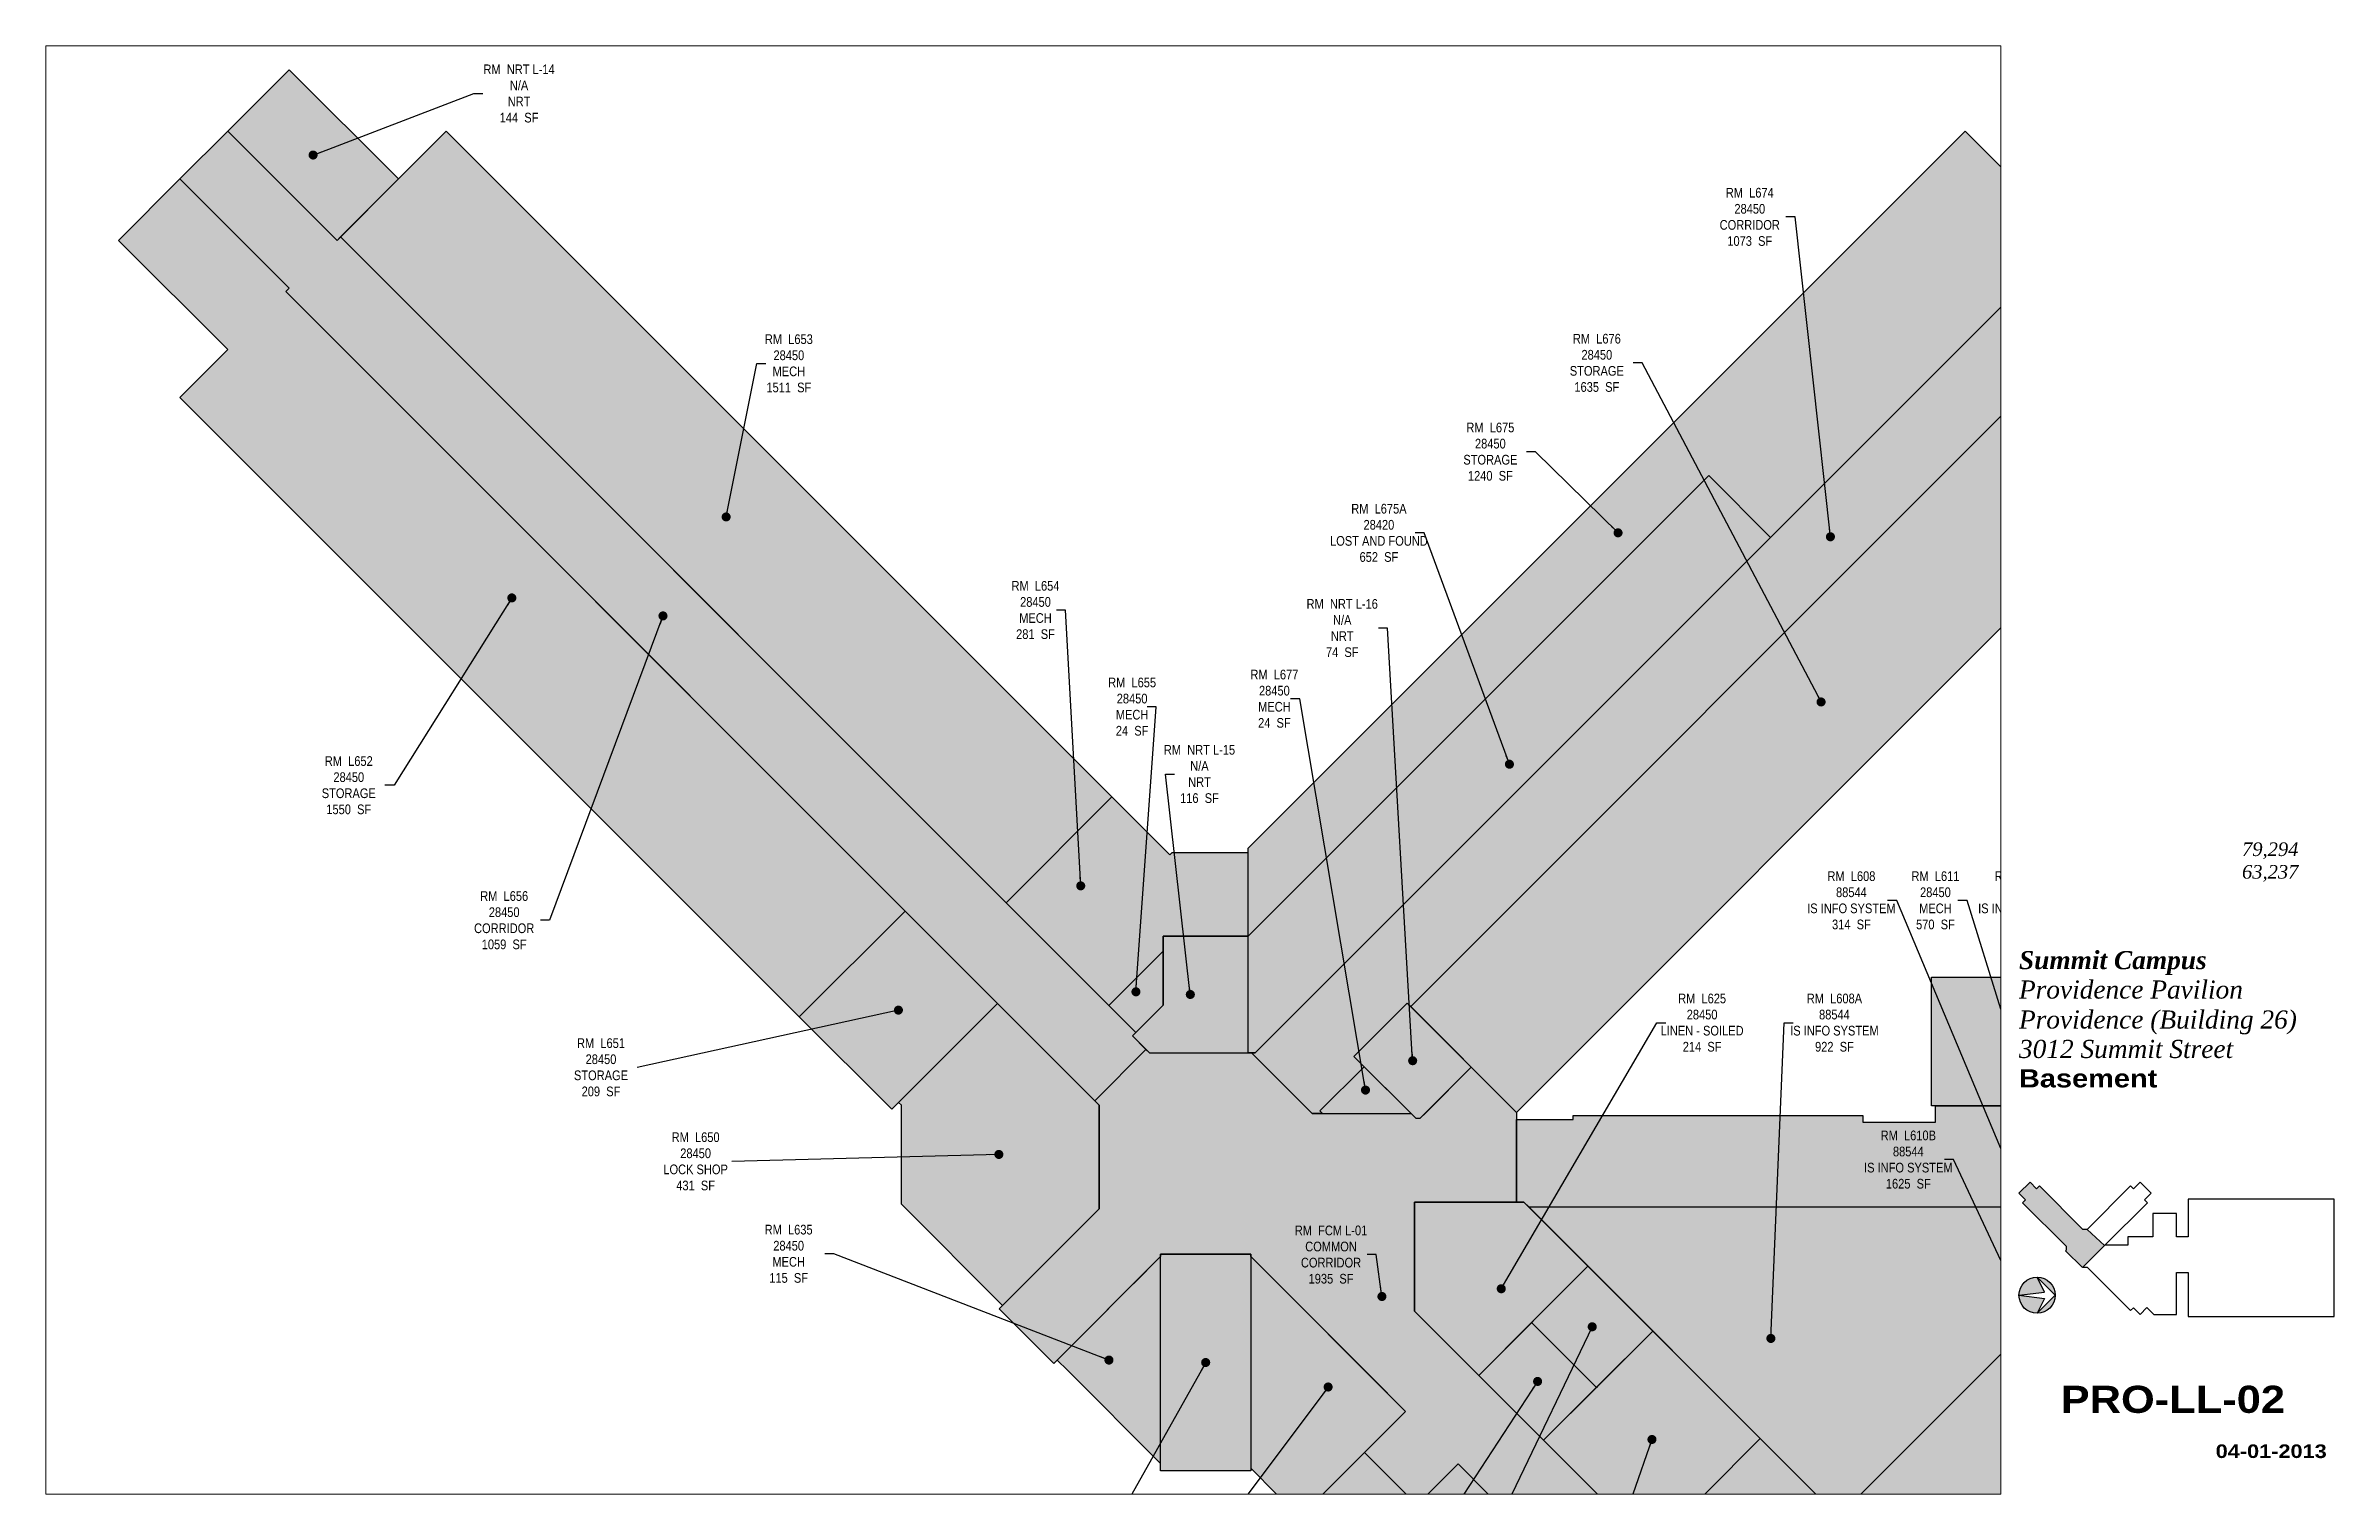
# Paper-space layout '02' of a CAD drawing. Header units: inches. Extents: x 0.9 to 16.7, y 0.5 to 10.5.
# The model-space entities are those that its viewports show. They can reach past a viewport. Long polylines and large blocks are cut down to what shows.
import ezdxf
from ezdxf.enums import TextEntityAlignment as Align

# ---------------------------------------------------------------- set-up
doc = ezdxf.new("R2010")
doc.units = ezdxf.units.IN
doc.header["$LTSCALE"] = 0.25
doc.header["$MEASUREMENT"] = 0
doc.layers.get('Defpoints').update_dxf_attribs({"color": 31})
for name, color, linetype in [('0-LABEL', 3, 'Continuous'), ('1-NRT', 200, 'Continuous'), ('1-NRT-PTN', 253, 'Continuous'), ('3-FCM', 190, 'Continuous'), ('3-FCM-PTN', 9, 'Continuous'), ('4-OCC', 6, 'Continuous'), ('4-OCC-PTN', 95, 'Continuous'), ('T-5', 5, 'Continuous'), ('T-8', 8, 'Continuous')]:
    doc.layers.add(name, color=color, linetype=linetype)
doc.styles.add('ArialB', font='')
doc.styles.add('ArialN', font='ARIALN.TTF')
doc.styles.add('TimesI', font='timesi.ttf')
doc.styles.add('TimesIB', font='timesbi.ttf')
doc.styles.get('ArialB').set_extended_font_data('Arial Black')
doc.dimstyles.new('AB-120', dxfattribs={"dimscale": 120, "dimtxt": 0.125, "dimasz": 0.09375, "dimexe": 0.0625, "dimexo": 0.125, "dimgap": 0.375, "dimtad": 0, "dimtih": 1, "dimtoh": 1, "dimdec": 4, "dimrnd": 0.0625, "dimzin": 0, "dimdsep": 46, "dimlunit": 4, "dimtxsty": 'ArialN', "dimblk": 'ARCHTICK', "dimcen": 0.09375, "dimclrd": 256, "dimclre": 256, "dimclrt": 256, "dimadec": 0, "dimazin": 0, "dimtfac": 1, "dimtdec": 4, "dimtofl": 0, "dimtmove": 2, "dimatfit": 3, "dimldrblk": 'DOT', "dimfxl": 0, "dimfrac": 2, "dimtolj": 1, "dimtzin": 0, "dimlwd": -1, "dimlwe": -1, "dimarcsym": 0})

# ---------------------------------------------------------------- blocks, each defined once
blk = doc.blocks.new('L outline')
at = {"layer": 'T-8'}
blk.add_lwpolyline([(14.63886753236784, 2.654044692726432), (14.5625, 2.577677160358592), (14.60775483399576, 2.532422326362835), (14.58795584412261, 2.512623336489692), (14.88849999999869, 2.212079180613616), (14.88849999999869, 2.183884087672613), (14.88494069221977, 2.180324779893693), (15.00090620433389, 2.064359267779565), (15.00456305858337, 2.068016122029043), (15.03256305858326, 2.068016122029043), (15.33320476092989, 1.76737441968241), (15.35300375080303, 1.787173409555553), (15.39825858479879, 1.741918575559797), (15.44634184591929, 1.790001836680287), (15.49442510703978, 1.741918575559798), (15.65106866213637, 1.741918575559798), (15.65106866213637, 2.030131056867752), (15.73040620433096, 2.030131056867752), (15.73040620433096, 1.728123625343438), (16.7394062043269, 1.728123625343436), (16.7394062043269, 2.537123625340181), (15.73040620433096, 2.537123625340183), (15.73040199546939, 2.277797723533421), (15.65106866213637, 2.277797723533422), (15.65106866213637, 2.437797723532777), (15.48606866213704, 2.437797723532777), (15.48606866213704, 2.27781258658448), (15.31387171644723, 2.27781258658448), (15.31387171644723, 2.219131056866992), (15.15567799342132, 2.219131056866992), (15.44917027304402, 2.512623336489689), (15.42937128317087, 2.532422326362833), (15.47462611716663, 2.57767716035859), (15.39825858479879, 2.654044692726429), (15.35300375080304, 2.608789858730673), (15.33320476092989, 2.628588848603817), (15.03256305858326, 2.327947146257185), (15.00456305858337, 2.327947146257185), (14.70392135623674, 2.628588848603818), (14.6841223663636, 2.608789858730674), (14.63886753236784, 2.654044692726432)], close=True, dxfattribs=at)
blk = doc.blocks.new('AB-TB-text')
for tag, style, p in [('GROSS', 'TimesI', (1.9296875, 4.40625)), ('USEABLE', 'TimesI', (1.9296875, 4.25)), ('DATE', 'ArialB', (2.125, 0.25))]:
    blk.add_attdef(tag, text='', height=0.09375, dxfattribs=dict(style=style)).set_placement(p, align=Align.RIGHT)
for tag, style, p in [('CAMPUS', 'TimesIB', (0, 3.75)), ('PAVILION', 'TimesI', (0, 3.546875)), ('BUILDING', 'TimesI', (0, 3.33984375)), ('STREET', 'TimesI', (0, 3.13671875)), ('FLOOR', 'ArialB', (0, 2.93359375))]:
    blk.add_attdef(tag, text='', height=0.125, dxfattribs=dict(style=style)).set_placement(p, align=Align.TOP_LEFT)
at = {"style": 'ArialB'}
blk.add_attdef('DWG#', text='', height=0.1875, dxfattribs=at).set_placement((1.0625, 0.7490448020743727), align=Align.TOP_CENTER)
blk = doc.blocks.new('n-arrow')
h = blk.add_hatch(color=256)
h.paths.add_polyline_path([(0, 0.125), (0.125, 0, 0.4142135623730951)])
h.paths.add_polyline_path([(0, 0.125, 0.4142135623730951), (-0.125, 0), (0.05147058823529171, 0.02205882352941169)])
h = blk.add_hatch(color=256)
h.paths.add_polyline_path([(0.05147058823529527, -0.02205882352941169), (-0.125, 0, 0.4142135623730951), (0, -0.125)])
h.paths.add_polyline_path([(0.125, 0), (0, -0.125, 0.4142135623730951)])
for p, q in [((-0.125, 0), (0.05147058823529171, 0.02205882352941169)), ((-0.125, 0), (0.05147058823529171, -0.02205882352941169)), ((0, 0.125), (0.125, 0)), ((0.05147058823529171, 0.02205882352941169), (0, 0.125)), ((0, -0.125), (0.125, 0)), ((0.05147058823529171, -0.02205882352941169), (0, -0.125))]:
    blk.add_line(p, q)
blk.add_circle((0, 0), 0.125)
blk = doc.blocks.new('_ArchTick')
at = {"const_width": 0.15}
blk.add_lwpolyline([(-0.5, -0.5), (0.5, 0.5)], dxfattribs=at)
blk = doc.blocks.new('_Dot')
at = {"lineweight": -2}
blk.add_line((-0.5, 0), (-1, 0), dxfattribs=at)
at = {"const_width": 0.5}
blk.add_lwpolyline([(-0.25, 0, 1), (0.25, 0, 1)], format="xyb", close=True, dxfattribs=at)

msp = doc.modelspace()

# ---------------------------------------------------------------- hatches: boundary and pattern name
at = {"layer": '1-NRT-PTN'}
for points in [[(-3006.116015902528, 2907.292639411684), (-2870.351513914713, 2771.528137423869), (-2946.71904628286, 2695.160605055722), (-3082.483548270677, 2830.925107043538)], [(-1919.999999999995, 1744.809091140994), (-1958.183766184068, 1706.625324956923), (-1936.970562748474, 1685.412121521325), (-1814.058874503042, 1685.412121521325), (-1814.058874503039, 1830.691342134902), (-1919.999999999996, 1830.691342134905)], [(-1600.512626584687, 1604.13751826574), (-1593.088005382248, 1611.562139468201), (-1536.873016277917, 1667.777128572528), (-1616.401190870978, 1747.305303165572), (-1682.692451607208, 1681.014042429343), (-1605.815927443607, 1604.13751826574)], [(-1811.058874503041, 1166.177490060919), (-1922.999999999996, 1166.17749006092), (-1922.999999999996, 1435.221212662313), (-1811.058874503042, 1435.221212662313)], [(-1750.15409915331, 1108.272714711184), (-1669.543926098043, 1188.882887766451), (-1604.313325533584, 1123.652287201991), (-1684.923498588851, 1043.042114146724)]]:
    msp.add_hatch(color=256, dxfattribs=at).paths.add_polyline_path(points)
at = {"layer": '3-FCM-PTN'}
for points in [[(-1480.636688883152, 1602.522294576589), (-1410.103463656216, 1602.522294576586), (-1410.103463656215, 1607.522294576588), (-1050.103463656218, 1607.522294576588), (-1050.103463656218, 1599.522294576595), (-960.1034636558365, 1599.522294576595), (-960.1034636558363, 1619.522294576588), (-453.7993964934529, 1619.522294576588), (-453.7993964934528, 1607.522294576584), (-387.7881979463402, 1607.429775593139), (-387.7712494953447, 1619.52229457756), (83.48737341529059, 1619.522294577597), (89.48737341529159, 1619.522294576586), (141.4873734152911, 1619.522294576586), (141.4873734152919, 1782.477705423413), (280.5000000000036, 1782.477705423413), (280.500000000003, 1493.5), (30.48737341528914, 1493.500000000047), (30.48737341529142, 1505.522294576585), (-84.73123959168896, 1505.522294576581), (-84.73123959168892, 1493.522294576585), (-230.557215737892, 1493.522294576585), (-230.5572157378938, 1241.522294576586), (-357.5530978170273, 1241.522294576587), (-357.5530978170301, 1333.522294576587), (-350.5572157378829, 1333.522294576587), (-350.5572157378929, 1493.522294576585), (-1465.066450453869, 1493.522294576589), (-1471.647619533503, 1500.103463656223), (-1480.636688883152, 1500.103463656223)], [(-1480.636688883152, 1500.103463656223), (-1607.412121521318, 1500.103463656223), (-1607.412121521317, 1364.338961668402), (-723.700217913389, 480.6270580604732), (-727.9428586005083, 476.3844173733542), (-583.6930752384494, 332.1346340112941), (-647.3326855452419, 268.4950237045068), (-1553.401637288153, 1174.563975447422), (-1604.313325533583, 1123.652287201991), (-1669.543926098043, 1188.882887766451), (-1618.632237852634, 1239.794576011859), (-1663.193967657247, 1284.356305816473), (-1811.058874503042, 1432.221212662308), (-1811.058874503042, 1435.221212662313), (-1922.999999999996, 1435.221212662312), (-1922.999999999997, 1432.221212662314), (-2055.764501987815, 1299.456710674494), (-2123.646752981726, 1367.338961668404), (-1999.367532368145, 1491.618182281984), (-1999.367532368146, 1620.529870527416), (-2004.852813742383, 1626.015151901654), (-1941.213203435593, 1689.654762208443), (-1936.970562748469, 1685.412121521324), (-1809.998216936826, 1685.412121521325), (-1734.484441098263, 1610.13751826574), (-1721.813708498982, 1610.13751826574), (-1611.815927443606, 1610.137518265739), (-1605.815927443607, 1604.13751826574), (-1600.512626584707, 1604.13751826574), (-1536.873016277918, 1667.777128572527), (-1480.636688883152, 1611.540801177762), (-1480.636688883152, 1602.522294576589)]]:
    msp.add_hatch(color=256, dxfattribs=at).paths.add_polyline_path(points)
at = {"layer": '4-OCC-PTN'}
h = msp.add_hatch(color=55, dxfattribs=at)
h.dxf.hatch_style = 1
h.paths.add_polyline_path([(-923.1043302079863, 2830.925107043526), (-863.7073605883201, 2771.528137423858), (-727.9428586005072, 2907.292639411674), (-651.575326232359, 2830.925107043524), (-787.3398282201848, 2695.16060505572), (-791.5824689072931, 2699.403245742829), (-1164.934849373777, 2326.050865276321), (-1241.817100367698, 2402.933116270245), (-1814.058874503042, 1830.691342134905), (-1814.058874503041, 1939.970562748482)])
h = msp.add_hatch(color=55, dxfattribs=at)
h.dxf.hatch_style = 1
h.paths.add_polyline_path([(-3082.483548270677, 2830.925107043538), (-2946.71904628286, 2695.160605055722), (-2942.476405595745, 2699.403245742837), (-1953.941125496949, 1710.867965644042), (-1958.183766184068, 1706.625324956922), (-1941.213203435593, 1689.654762208443), (-2004.852813742383, 1626.015151901653), (-3010.358656589708, 2631.52099474887), (-3006.116015902525, 2635.763635436053), (-3141.880517890353, 2771.528137423868)])
for color, points in [(55, [(-2810.954544295048, 2830.925107043529), (-2942.476405595745, 2699.403245742837), (-2115.161471607486, 1872.088311754575), (-1983.639610306784, 2003.610173055273)]), (55, [(-787.3398282201756, 2695.160605055711), (-651.575326232355, 2830.925107043528), (-592.1783566126854, 2771.528137423858), (-727.942858600503, 2635.763635436041), (-723.7002179133945, 2631.520994748932), (-1612.15855018385, 1743.062662478461), (-1616.40119087097, 1747.305303165581), (-1682.692451607207, 1681.014042429341), (-1669.964529545849, 1668.286120367983), (-1724.963420073538, 1613.287229840296), (-1721.813708498982, 1610.13751826574), (-1734.484441098263, 1610.13751826574), (-1809.998216936826, 1685.412121521325), (-1805.573593128802, 1685.412121521325), (-791.5824689072931, 2699.403245742829)]), (55, [(-2240.575431362741, 1861.737769522013), (-2372.097292663445, 1730.215908221389), (-3141.880517890316, 2499.999133448262), (-3082.483548270679, 2559.396103067899), (-3218.248050258496, 2695.160605055717), (-3141.880517890353, 2771.528137423868), (-3006.116015902525, 2635.763635436053), (-3010.358656589651, 2631.520994748927)]), (55, [(-723.7002179133813, 2631.520994748922), (-592.1783566126858, 2499.999133448226), (-1480.636688883152, 1611.540801177762), (-1612.158550183858, 1743.062662478452)]), (55, [(-1814.058874503042, 1933.970562748482), (-1909.029437251518, 1933.970562748483), (-1911.514718625757, 1931.485281374244), (-1983.639610306784, 2003.610173055273), (-2115.161471607486, 1872.088311754575), (-1987.440309255665, 1744.367149402753), (-1919.999999999996, 1811.807458658421), (-1919.999999999995, 1830.691342134905), (-1814.058874503042, 1830.691342134905)]), (55, [(-2125.768073325282, 1746.930411484554), (-2248.804653251742, 1623.893831558094), (-2257.289934625981, 1615.408550183856), (-2372.097292663405, 1730.215908221349), (-2240.575431362741, 1861.737769522013)]), (55, [(-1987.440309255665, 1744.367149402753), (-1953.941125496952, 1710.867965644038), (-1919.999999999996, 1744.809091140994), (-1919.999999999996, 1811.807458658421)]), (55, [(-447.7993964934511, 1779.522294576587), (-447.7993964934511, 1729.477705423414), (-453.7993964934527, 1729.47770542341), (-453.7993964934524, 1619.522294576582), (-965.1034636562174, 1619.522294576588), (-965.1034636562172, 1779.522294576588)]), (55, [(-2245.218613006976, 1497.396103067897), (-2245.218613006976, 1620.307791313327), (-2248.804653251742, 1623.893831558094), (-2125.768073325283, 1746.930411484553), (-1999.367532368146, 1620.529870527416), (-1999.367532368145, 1491.618182281984), (-2119.404112294605, 1371.581602355524)]), (55, [(-1669.964529545849, 1668.286120367983), (-1724.963420073538, 1613.287229840296), (-1721.813708498982, 1610.13751826574), (-1611.81592744361, 1610.137518265739)]), (51, [(-1527.680628122492, 1284.607468269576), (-1607.412121521317, 1364.338961668402), (-1607.412121521318, 1500.103463656222), (-1471.647619533503, 1500.103463656223), (-1391.916126134675, 1420.371970257394)]), (61, [(-1465.066450453869, 1493.522294576589), (-1080.554473782995, 1109.010317905714), (-864.0424971121222, 1325.522294576586), (-869.5572157378829, 1325.522294576587), (-869.5572157378826, 1493.522294576588), (-1456.58116907963, 1493.522294576589)]), (61, [(-600.557215737882, 1325.522294576587), (-869.5572157378829, 1325.522294576587), (-869.5572157378826, 1493.522294576588), (-600.5572157378817, 1493.548741852148)]), (55, [(-1922.999999999997, 1432.221212662314), (-2051.521861300695, 1303.699351361614), (-2038.793939239337, 1290.97142930026), (-1922.999999999996, 1175.17749006092)]), (41, [(-1811.058874503042, 1432.221212662308), (-1811.058874503041, 1169.177490060914), (-1750.15409915331, 1108.272714711183), (-1669.543926098043, 1188.882887766451), (-1618.632237852612, 1239.794576011881)]), (11, [(-1311.305953079408, 1339.761797202128), (-1379.453369116262, 1271.614381165275), (-1381.309524416877, 1269.75822586466), (-1461.919697472142, 1350.368398919926), (-1391.916126134675, 1420.371970257394)]), (11, [(-1461.919697472142, 1350.368398919926), (-1527.680628122492, 1284.607468269576), (-1447.070455067226, 1203.997295214311), (-1381.309524416877, 1269.75822586466)]), (11, [(-1177.662771435151, 1206.118615557871), (-1313.427273422968, 1070.354113570053), (-1447.070455067226, 1203.997295214311), (-1311.305953079408, 1339.761797202128)]), (61, [(-393.5530978170182, 1325.522294576586), (-393.55309781702, 926.5222945765863), (-898.0664504538599, 926.5222945765784), (-1080.554473782995, 1109.010317905714), (-864.042497112122, 1325.522294576586)]), (11, [(-1097.052598379885, 1125.508442502604), (-1232.817100367696, 989.7439405147816), (-1313.427273422968, 1070.354113570053), (-1177.662771435151, 1206.118615557871)]), (242, [(-1604.313325533584, 1123.652287201991), (-1684.923498588851, 1043.042114146724), (-1432.221212662311, 790.3398282201815), (-1300.699351361611, 921.8616895208788), (-1553.401637288156, 1174.563975447419)]), (151, [(-1097.052598379885, 1125.508442502604), (-1232.817100367703, 989.743940514787), (-1147.964286625313, 904.8911267724061), (-1012.1997846375, 1040.655628760219)])]:
    msp.add_hatch(color=color, dxfattribs=at).paths.add_polyline_path(points)
h = msp.add_hatch(color=240, dxfattribs=at)
h.dxf.hatch_style = 1
h.paths.add_polyline_path([(-1814.058874503042, 1830.691342134902), (-1241.817100367698, 2402.933116270245), (-1164.93484937379, 2326.050865276334), (-1805.573593128802, 1685.412121521325), (-1814.058874503043, 1685.412121521325)])

# ---------------------------------------------------------------- linework, layer by layer
at = {"layer": '1-NRT'}
msp.add_lwpolyline([(-3006.116015902528, 2907.292639411684), (-2870.351513914713, 2771.528137423869), (-2946.71904628286, 2695.160605055722), (-3082.483548270677, 2830.925107043538), (-3006.116015902528, 2907.292639411684)], dxfattribs=at)
for points in [[(-1919.999999999995, 1744.809091140994), (-1958.183766184068, 1706.625324956923), (-1936.970562748472, 1685.412121521325), (-1936.970562748472, 1685.412121521325), (-1936.970562748474, 1685.412121521325), (-1814.058874503042, 1685.412121521325), (-1814.058874503039, 1830.691342134902), (-1919.999999999996, 1830.691342134905)], [(-1600.512626584685, 1604.13751826574), (-1600.512626584687, 1604.13751826574), (-1593.088005382248, 1611.562139468201), (-1536.873016277917, 1667.777128572528), (-1616.401190870978, 1747.305303165572), (-1682.692451607208, 1681.014042429343), (-1605.815927443607, 1604.13751826574)], [(-1811.058874503041, 1166.177490060919), (-1922.999999999996, 1166.17749006092), (-1922.999999999996, 1435.221212662313), (-1811.058874503042, 1435.221212662313), (-1811.058874503041, 1166.177490060919), (-1811.058874503042, 1166.177490060921), (-1811.058874503041, 1166.177490060919), (-1811.058874503041, 1166.177490060919)], [(-1750.15409915331, 1108.272714711184), (-1669.543926098043, 1188.882887766451), (-1604.313325533584, 1123.652287201991), (-1684.923498588851, 1043.042114146724)]]:
    msp.add_lwpolyline(points, close=True, dxfattribs=at)
at = {"layer": '3-FCM'}
for points in [[(-350.5572157378929, 1493.522294576585), (-1465.066450453869, 1493.522294576589), (-1471.647619533503, 1500.103463656223), (-1480.636688883152, 1500.103463656223), (-1480.636688883152, 1602.522294576589), (-1410.103463656216, 1602.522294576586), (-1410.103463656215, 1607.522294576588), (-1050.103463656218, 1607.522294576588), (-1050.103463656218, 1599.522294576595), (-960.1034636558365, 1599.522294576595), (-960.1034636558363, 1619.522294576588), (-453.7993964934529, 1619.522294576588)], [(-647.3326855452419, 268.4950237045068), (-1553.401637288153, 1174.563975447422), (-1604.313325533583, 1123.652287201991), (-1669.543926098043, 1188.882887766451), (-1618.632237852634, 1239.794576011859), (-1663.193967657247, 1284.356305816473), (-1811.058874503042, 1432.221212662309), (-1811.058874503042, 1432.221212662308), (-1811.058874503042, 1435.221212662313), (-1922.999999999997, 1435.221212662312), (-1922.999999999996, 1435.221212662312), (-1922.999999999996, 1435.221212662312), (-1922.999999999997, 1432.221212662314), (-2055.764501987815, 1299.456710674494), (-2123.646752981726, 1367.338961668404), (-1999.367532368145, 1491.618182281984), (-1999.367532368146, 1620.529870527416), (-2004.852813742383, 1626.015151901654), (-1941.213203435593, 1689.654762208443), (-1936.970562748469, 1685.412121521324), (-1809.998216936826, 1685.412121521325), (-1734.484441098263, 1610.13751826574), (-1721.813708498982, 1610.13751826574), (-1611.815927443606, 1610.137518265739), (-1605.815927443607, 1604.13751826574), (-1600.512626584707, 1604.13751826574), (-1536.873016277918, 1667.777128572527), (-1480.636688883152, 1611.540801177762), (-1480.636688883152, 1602.522294576589), (-1480.636688883152, 1500.103463656223), (-1607.412121521318, 1500.103463656223), (-1607.412121521317, 1364.338961668402), (-723.700217913389, 480.6270580604732)], [(-1922.999999999996, 1432.221212662314), (-1956.754844021202, 1398.466368641108)]]:
    msp.add_lwpolyline(points, dxfattribs=at)
at = {"layer": '4-OCC'}
for points in [[(-923.1043302079863, 2830.925107043526), (-863.7073605883201, 2771.528137423858), (-727.9428586005072, 2907.292639411674), (-651.575326232359, 2830.925107043524), (-787.3398282201848, 2695.16060505572), (-791.5824689072931, 2699.403245742829), (-1164.934849373777, 2326.050865276321), (-1241.817100367698, 2402.933116270245), (-1814.058874503042, 1830.691342134905), (-1814.058874503041, 1939.970562748482), (-923.1043302079863, 2830.925107043526)], [(-2810.954544295048, 2830.925107043529), (-2942.476405595745, 2699.403245742837), (-2115.161471607486, 1872.088311754575), (-1983.639610306784, 2003.610173055273), (-2810.954544295048, 2830.925107043529)], [(-787.3398282201756, 2695.160605055711), (-651.575326232355, 2830.925107043528), (-592.1783566126854, 2771.528137423858), (-727.942858600503, 2635.763635436041), (-723.7002179133945, 2631.520994748932), (-1612.15855018385, 1743.062662478461), (-1616.40119087097, 1747.305303165581), (-1682.692451607207, 1681.014042429341), (-1669.964529545849, 1668.286120367983), (-1724.963420073538, 1613.287229840296), (-1721.813708498982, 1610.13751826574), (-1734.484441098263, 1610.13751826574), (-1809.998216936826, 1685.412121521325), (-1805.573593128802, 1685.412121521325), (-791.5824689072931, 2699.403245742829), (-787.3398282201756, 2695.160605055711)], [(-2240.575431362741, 1861.737769522013), (-2372.097292663445, 1730.215908221389), (-3141.880517890316, 2499.999133448262), (-3082.483548270679, 2559.396103067899), (-3218.248050258496, 2695.160605055717), (-3141.880517890353, 2771.528137423868), (-3006.116015902525, 2635.763635436053), (-3010.358656589651, 2631.520994748927), (-2240.57543136274, 1861.737769522015)], [(-723.7002179133813, 2631.520994748922), (-592.1783566126858, 2499.999133448226), (-1480.636688883152, 1611.540801177762), (-1612.158550183858, 1743.062662478452), (-723.7002179133931, 2631.520994748933)], [(-1814.058874503042, 1933.970562748482), (-1909.029437251518, 1933.970562748483), (-1911.514718625757, 1931.485281374244), (-1983.639610306784, 2003.610173055273), (-1983.639610306784, 2003.610173055273), (-1983.639610306784, 2003.610173055273), (-2115.161471607486, 1872.088311754575), (-1987.440309255665, 1744.367149402753), (-1919.999999999996, 1811.807458658421), (-1919.999999999995, 1830.691342134905), (-1814.058874503042, 1830.691342134905), (-1814.058874503042, 1933.970562748482)], [(-2125.768073325282, 1746.930411484554), (-2248.804653251742, 1623.893831558094), (-2257.289934625981, 1615.408550183856), (-2372.097292663405, 1730.215908221349), (-2240.575431362741, 1861.737769522013), (-2125.768073325282, 1746.930411484554)], [(-1669.964529545849, 1668.286120367983), (-1724.963420073538, 1613.287229840296), (-1721.813708498982, 1610.13751826574), (-1611.81592744361, 1610.137518265739), (-1669.96452954585, 1668.286120367983)], [(-1999.367532368146, 1620.529870527416), (-1999.367532368145, 1491.618182281984)], [(-1465.066450453869, 1493.522294576589), (-1080.554473782995, 1109.010317905714), (-864.0424971121222, 1325.522294576586), (-869.5572157378829, 1325.522294576587), (-869.5572157378829, 1325.522294576587), (-869.5572157378826, 1493.522294576588), (-1456.58116907963, 1493.522294576589), (-1456.58116907963, 1493.522294576589), (-1465.066450453869, 1493.522294576589)], [(-1922.999999999996, 1432.221212662314), (-1922.999999999997, 1432.221212662314), (-2051.521861300695, 1303.699351361614), (-2038.793939239337, 1290.971429300261), (-2038.793939239337, 1290.97142930026), (-1922.999999999996, 1175.17749006092), (-1922.999999999996, 1175.17749006092), (-1922.999999999996, 1432.221212662314)], [(-1811.058874503042, 1435.221212662313), (-1811.058874503041, 1169.177490060914)], [(-1811.058874503042, 1432.221212662308), (-1811.058874503041, 1169.177490060914), (-1750.15409915331, 1108.272714711183), (-1750.15409915331, 1108.272714711183), (-1750.15409915331, 1108.272714711183), (-1669.543926098043, 1188.882887766451), (-1669.543926098043, 1188.882887766451), (-1618.632237852612, 1239.794576011881), (-1811.058874503042, 1432.221212662309)], [(-1311.305953079408, 1339.761797202128), (-1379.453369116262, 1271.614381165275), (-1381.309524416877, 1269.75822586466), (-1461.919697472142, 1350.368398919926), (-1391.916126134675, 1420.371970257394), (-1311.305953079408, 1339.761797202128)], [(-1461.919697472142, 1350.368398919926), (-1527.680628122492, 1284.607468269576), (-1447.070455067226, 1203.997295214311), (-1381.309524416877, 1269.75822586466), (-1461.919697472143, 1350.368398919925)], [(-1177.662771435151, 1206.118615557871), (-1313.427273422968, 1070.354113570053), (-1447.070455067226, 1203.997295214311), (-1447.070455067226, 1203.997295214311), (-1447.070455067226, 1203.997295214311), (-1311.305953079408, 1339.761797202128), (-1177.662771435151, 1206.118615557871)], [(-1097.052598379885, 1125.508442502604), (-1232.817100367703, 989.743940514787), (-1147.964286625313, 904.8911267724061), (-1012.1997846375, 1040.655628760219), (-1097.052598379885, 1125.508442502604)]]:
    msp.add_lwpolyline(points, dxfattribs=at)
for points in [[(-3082.483548270677, 2830.925107043538), (-2946.71904628286, 2695.160605055722), (-2942.476405595745, 2699.403245742837), (-1953.941125496949, 1710.867965644042), (-1958.183766184068, 1706.625324956922), (-1941.213203435593, 1689.654762208443), (-2004.852813742383, 1626.015151901653), (-3010.358656589708, 2631.52099474887), (-3006.116015902525, 2635.763635436053), (-3141.880517890353, 2771.528137423868)], [(-1814.058874503042, 1830.691342134902), (-1241.817100367698, 2402.933116270245), (-1164.93484937379, 2326.050865276334), (-1805.573593128802, 1685.412121521325), (-1814.058874503043, 1685.412121521325)], [(-1987.440309255665, 1744.367149402753), (-1953.941125496952, 1710.867965644038), (-1919.999999999996, 1744.809091140994), (-1919.999999999996, 1811.807458658421)], [(-447.7993964934511, 1779.522294576587), (-447.7993964934511, 1729.477705423414), (-453.7993964934527, 1729.47770542341), (-453.7993964934524, 1619.522294576583), (-453.7993964934524, 1619.522294576582), (-965.1034636562174, 1619.522294576588), (-965.1034636562172, 1779.522294576588)], [(-2245.218613006976, 1497.396103067897), (-2245.218613006976, 1620.307791313327), (-2248.804653251742, 1623.893831558094), (-2125.768073325283, 1746.930411484553), (-1999.367532368146, 1620.529870527416), (-1999.367532368145, 1491.618182281984), (-2119.404112294605, 1371.581602355524)], [(-1527.680628122492, 1284.607468269576), (-1607.412121521317, 1364.338961668402), (-1607.412121521318, 1500.103463656222), (-1471.647619533503, 1500.103463656223), (-1391.916126134675, 1420.371970257394)], [(-600.557215737882, 1325.522294576587), (-869.5572157378829, 1325.522294576587), (-869.5572157378826, 1493.522294576588), (-869.5572157378826, 1493.522294576588), (-869.5572157378826, 1493.522294576588), (-600.5572157378817, 1493.548741852148)], [(-393.5530978170182, 1325.522294576586), (-393.55309781702, 926.5222945765863), (-898.0664504538599, 926.5222945765784), (-1080.554473782995, 1109.010317905714), (-864.042497112122, 1325.522294576586)], [(-1097.052598379885, 1125.508442502604), (-1232.817100367696, 989.7439405147816), (-1313.427273422968, 1070.354113570053), (-1177.662771435151, 1206.118615557871)], [(-1604.313325533584, 1123.652287201991), (-1604.313325533584, 1123.652287201991), (-1684.923498588851, 1043.042114146724), (-1684.923498588851, 1043.042114146724), (-1432.221212662311, 790.3398282201815), (-1300.699351361611, 921.8616895208788), (-1553.401637288156, 1174.563975447419)]]:
    msp.add_lwpolyline(points, close=True, dxfattribs=at)

# ---------------------------------------------------------------- texts
at = {"layer": '0-LABEL', "char_height": 12, "attachment_point": 5, "style": 'ArialN'}
for s, insert in [('RM  NRT L-14\\PN/A\\PNRT\\P144  SF', (-2720.443891481978, 2877.649518966739)), ('RM  L674\\P28450\\PCORRIDOR\\P1073  SF', (-1190.778884858577, 2724.320586187227)), ('RM  L653\\P28450\\PMECH\\P1511  SF', (-2385.108219242524, 2542.31384672729)), ('RM  L676\\P28450\\PSTORAGE\\P1635  SF', (-1380.867505815092, 2542.915605946554)), ('RM  L675\\P28450\\PSTORAGE\\P1240  SF', (-1513.208661534063, 2432.529464333478)), ('RM  L675A\\P28420\\PLOST AND FOUND\\P652  SF', (-1651.721489486491, 2331.63723300126)), ('RM  L654\\P28450\\PMECH\\P281  SF', (-2078.570570925037, 2235.776198409807)), ('RM  NRT L-16\\PN/A\\PNRT\\P74  SF', (-1697.322116573655, 2213.332106123945)), ('RM  L677\\P28450\\PMECH\\P24  SF', (-1781.634400701256, 2125.521921863386)), ('RM  L655\\P28450\\PMECH\\P24  SF', (-1958.480153911216, 2115.685781395989)), ('RM  L652\\P28450\\PSTORAGE\\P1550  SF', (-2932.099247760755, 2018.038101747889)), ('RM  NRT L-15\\PN/A\\PNRT\\P116  SF', (-1874.779437251517, 2031.985064736291)), ('RM  L608\\P88544\\PIS INFO SYSTEM\\P314  SF', (-1064.442425324612, 1875.000000000003)), ('RM  L611\\P28450\\PMECH\\P570  SF', (-960.031662182344, 1875.000000000003)), ('RM  L608B\\P88544\\PIS INFO SYSTEM\\P291  SF', (-851.9592459832893, 1875.000000000003)), ('RM  L656\\P28450\\PCORRIDOR\\P1059  SF', (-2738.9402660444, 1850.251873273878)), ('RM  L625\\P28450\\PLINEN - SOILED\\P214  SF', (-1250.029397516881, 1723.002503218963)), ('RM  L608A\\P88544\\PIS INFO SYSTEM\\P922  SF', (-1085.552552080693, 1723.002503218963)), ('RM  L651\\P28450\\PSTORAGE\\P209  SF', (-2618.601043339283, 1667.493496620988)), ('RM  L650\\P28450\\PLOCK SHOP\\P431  SF', (-2500.987288627424, 1550.623740972609)), ('RM  L610B\\P88544\\PIS INFO SYSTEM\\P1625  SF', (-993.7253691252463, 1552.796673292783)), ('RM  L635\\P28450\\PMECH\\P115  SF', (-2385.363762031704, 1435.731623689634)), ('RM  FCM L-01\\PCOMMON\\PCORRIDOR\\P1935  SF', (-1711.24371750904, 1434.742579467801)), ('RM  NRT L-12\\PN/A\\PNRT\\P209  SF', (-2039.441443128183, 1093.56049196195))]:
    msp.add_mtext(s, dxfattribs=dict(at, insert=insert))

# ---------------------------------------------------------------- leaders
at = {"layer": '0-LABEL', "annotation_type": 0, "has_hookline": 1}
for points, hookline_direction, text_width in [([(-2976.417531092695, 2801.226622233703), (-2776.693891481978, 2877.649518966739), (-2765.443891481978, 2877.649518966739)], 0, 86.85675306957708), ([(-1090.528903037045, 2326.804284459849), (-1134.528884858577, 2724.320586187227), (-1145.778884858577, 2724.320586187227)], 1, 73.98090040927694), ([(-2463.058007951264, 2351.506709399053), (-2425.093243118907, 2542.31384672729), (-2413.843243118907, 2542.31384672729)], 0, 57.8881309686221), ([(-1102.168453398272, 2121.530897963348), (-1324.617505815092, 2542.915605946554), (-1335.867505815092, 2542.915605946554)], 1, 65.86084583901774), ([(-1354.498452637492, 2331.739825628625), (-1456.958661534063, 2432.529464333478), (-1468.208661534063, 2432.529464333478)], 1, 65.86084583901774), ([(-1489.496861938416, 2044.172618895785), (-1595.471489486491, 2331.63723300126), (-1606.721489486491, 2331.63723300126)], 1, 119.6889495225102), ([(-2729.411740810618, 2250.872022822628), (-2875.849247760755, 2018.038101747889), (-2887.099247760755, 2018.038101747889)], 1, 65.86084583901774), ([(-2541.546860662973, 2228.470129472596), (-2682.6902660444, 1850.251873273878), (-2693.9402660444, 1850.251873273878)], 1, 73.98090040927694), ([(-2022.320570925037, 1893.030327777842), (-2041.281766080101, 2235.776198409807), (-2052.531766080101, 2235.776198409807)], 1, 57.86357435197817), ([(-1609.782733942563, 1675.721410715656), (-1641.072116573655, 2213.332106123945), (-1652.322116573655, 2213.332106123945)], 1, 86.881309686221), ([(-1953.72015462783, 1761.337712151229), (-1928.368575579851, 2115.685781395989), (-1939.618575579851, 2115.685781395989)], 1, 57.9699863574352), ([(-1668.389673758574, 1639.211819316861), (-1750.171336080376, 2125.521921863386), (-1761.421336080376, 2125.521921863386)], 1, 57.8881309686221), ([(-1886.121320343554, 1758.051731828114), (-1917.142423941179, 2031.985064736291), (-1905.892423941179, 2031.985064736291)], 0, 86.96316507503411), ([(-817.3835627233748, 1420.476671211158), (-1008.192425324612, 1875.000000000003), (-1019.442425324612, 1875.000000000003)], 1, 107.656207366985), ([(-866.2209190660213, 1699.522294576585), (-920.7830264388242, 1875.000000000003), (-932.0330264388242, 1875.000000000003)], 1, 55.99727148703956), ([(-383.4097516334768, 1420.476671211158), (-796.2135365584872, 1875.000000000003), (-807.4635365584872, 1875.000000000003)], 1, 107.656207366985), ([(-2248.932682994344, 1738.573159852935), (-2573.601043339283, 1667.493496620988)], 1, 65.86084583901774), ([(-1499.664123827996, 1392.355465962899), (-1306.279397516881, 1723.002503218963), (-1295.029397516881, 1723.002503218963)], 0, 101.3860845839018), ([(-1164.554473782996, 1330.577854600309), (-1147.937894759521, 1723.002503218963), (-1136.687894759521, 1723.002503218963)], 0, 107.656207366985), ([(-2124.086092809944, 1559.256006920039), (-2455.987288627424, 1550.623740972609)], 1, 78.62210095497954), ([(-737.0537858000065, 1126.022294576582), (-937.4753691252463, 1552.796673292783), (-948.7253691252463, 1552.796673292783)], 1, 107.656207366985), ([(-1987.260930650345, 1303.699351361617), (-2329.113762031704, 1435.731623689634), (-2340.363762031704, 1435.731623689634)], 1, 57.9699863574352), ([(-1647.996681764782, 1382.700922927482), (-1654.99371750904, 1434.742579467801), (-1666.24371750904, 1434.742579467801)], 1, 86.52114597544339), ([(-1386.612825275776, 1345.065098061027), (-1661.427607189336, 771.7966560231072), (-1672.677607189336, 771.7966560231072)], 1, 67.74351978171896), ([(-1867.029437251518, 1300.699351361616), (-1983.191443128183, 1093.56049196195), (-1994.441443128183, 1093.56049196195)], 1, 86.80763983628923), ([(-1454.495076269684, 1277.182847067118), (-1736.114079592963, 846.4831284267333), (-1747.364079592963, 846.4831284267333)], 1, 66.99045020463848), ([(-1714.845556177827, 1270.246963686746), (-1904.886385139374, 1016.18351162345), (-1916.136385139374, 1016.18351162345)], 1, 76.62482946793997), ([(-1312.366613251189, 1205.057955386091), (-1515.386194017957, 625.7552428517303), (-1526.636194017957, 625.7552428517303)], 1, 60.09822646657571)]:
    msp.add_leader(points, dimstyle='AB-120', dxfattribs=dict(at, hookline_direction=hookline_direction, text_width=text_width))

psp = doc.layouts.new('02')

# ---------------------------------------------------------------- hatches: boundary and pattern name
at = {"layer": 'T-8'}
psp.add_hatch(color=256, dxfattribs=at).paths.add_polyline_path([(15.03256305858301, 2.327947146257185), (15.00456305858337, 2.327947146257185), (14.70392135623674, 2.628588848603817), (14.68412236636359, 2.608789858730675), (14.63886753236784, 2.654044692726433), (14.5625, 2.57767716035859), (14.60775483399576, 2.532422326362835), (14.58795584412261, 2.512623336489692), (14.88849999999869, 2.212079180613614), (14.88849999999869, 2.183884087672611), (14.88494069221977, 2.180324779893692), (15.00077727077011, 2.064488201343354), (15.15418542494899, 2.21763848839045)])

# ---------------------------------------------------------------- linework, layer by layer
for points in [[(15.00077727076958, 2.064488201342834), (15.15418542494899, 2.217638488390451)], [(15.03256305858486, 2.327947146255513), (15.15418542494899, 2.217638488390451)]]:
    psp.add_lwpolyline(points, dxfattribs=at)

# ---------------------------------------------------------------- block references
at = {"layer": 'T-5'}
ref = psp.add_blockref('AB-TB-text', (14.5625, 0.5), dxfattribs=at)
ref.add_attrib('DATE', '04-01-2013', dxfattribs={"layer": 'T-8', "height": 0.09375, "style": 'ArialB'}).set_placement((16.6875, 0.75), align=Align.RIGHT)
ref.add_attrib('DWG#', 'PRO-LL-02', dxfattribs={"layer": 'T-8', "height": 0.1875, "style": 'ArialB'}).set_placement((15.625, 1.249044802074373), align=Align.TOP_CENTER)
ref.add_attrib('GROSS', '79,294', dxfattribs={"layer": '0', "height": 0.09375, "style": 'TimesI'}).set_placement((16.4921875, 4.90625), align=Align.RIGHT)
ref.add_attrib('USEABLE', '63,237', dxfattribs={"layer": '0', "height": 0.09375, "style": 'TimesI'}).set_placement((16.4921875, 4.75), align=Align.RIGHT)
ref.add_attrib('PAVILION', 'Providence Pavilion', dxfattribs={"layer": '0', "height": 0.125, "style": 'TimesI'}).set_placement((14.5625, 4.046875), align=Align.TOP_LEFT)
ref.add_attrib('BUILDING', 'Providence (Building 26)', dxfattribs={"layer": '0', "height": 0.125, "style": 'TimesI'}).set_placement((14.5625, 3.83984375), align=Align.TOP_LEFT)
ref.add_attrib('STREET', '3012 Summit Street', dxfattribs={"layer": '0', "height": 0.125, "style": 'TimesI'}).set_placement((14.5625, 3.63671875), align=Align.TOP_LEFT)
ref.add_attrib('FLOOR', 'Basement', dxfattribs={"layer": 'T-8', "height": 0.125, "style": 'ArialB'}).set_placement((14.5625, 3.43359375), align=Align.TOP_LEFT)
ref.add_attrib('CAMPUS', 'Summit Campus', dxfattribs={"layer": '0', "height": 0.125, "style": 'TimesIB'}).set_placement((14.5625, 4.25), align=Align.TOP_LEFT)
at = {"layer": 'T-8'}
for name, p in [('L outline', (0, 0)), ('n-arrow', (14.6875, 1.874044802074372))]:
    psp.add_blockref(name, p, dxfattribs=at)

# ---------------------------------------------------------------- viewports
at = {"layer": 'Defpoints'}
psp.add_viewport(center=(7.6875, 5.5), size=(13.5, 10), view_center_point=(-2093.695227082684, 2036.999978999995), view_height=1800.000042000004, dxfattribs=at)

doc.saveas('drawing.dxf')
